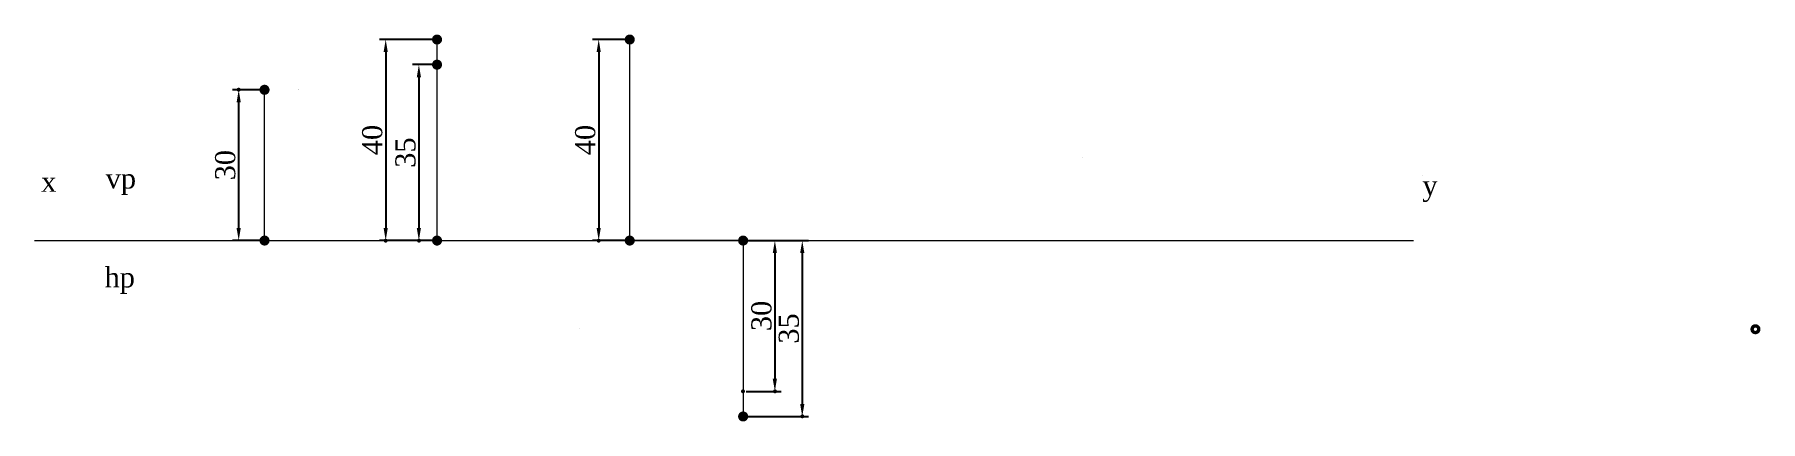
# Paper-space layout 'Layout1' of a CAD drawing. Header units: millimetres. Extents: x 2 to 345, y 61 to 138.
import ezdxf

# ---------------------------------------------------------------- set-up
doc = ezdxf.new("R2010")
doc.units = ezdxf.units.MM
doc.layers.add('visible line', color=7, linetype='Continuous', lineweight=50, plot=False)
doc.layers.add('x y line', color=10, linetype='Continuous', lineweight=15)
doc.layers.add('y line', color=5, linetype='Continuous', lineweight=5)
doc.styles.get("Standard").update_dxf_attribs({"font": 'times.ttf', "height": 4})
doc.dimstyles.new('ISO-25', dxfattribs={"dimtxt": 4, "dimasz": 2.5, "dimexe": 1.25, "dimexo": 0.625, "dimtad": 1, "dimtoh": 1, "dimtxsty": 'Standard', "dimcen": 2.5, "dimadec": 0, "dimazin": 0, "dimtfac": 1, "dimtmove": 0, "dimatfit": 3, "dimfxl": 1, "dimarcsym": 0})

# ---------------------------------------------------------------- blocks, each defined once
blk = doc.blocks.new('*D0')
at = {"layer": 'visible line', "color": 0, "transparency": 16777216}
for p in [(42.25, 127.05), (47.39, 127.05), (47.39, 97.05)]:
    blk.add_point(p, dxfattribs=at)
at = {"layer": 'y line', "color": 0, "lineweight": -2, "transparency": 16777216}
for p, q in [((46.76, 127.05), (41, 127.05)), ((42.25, 99.55), (42.25, 124.55)), ((46.76, 97.05), (41, 97.05))]:
    blk.add_line(p, q, dxfattribs=at)
at = {"layer": 'y line', "color": 0, "transparency": 16777216}
for points in [[(41.83, 124.55), (42.67, 124.55), (42.25, 127.05)], [(41.83, 99.55), (42.67, 99.55), (42.25, 97.05)]]:
    blk.add_solid(points, dxfattribs=at)
at = {"layer": 'y line', "color": 0, "transparency": 16777216, "insert": (39.59, 112.05), "char_height": 4, "attachment_point": 5, "rotation": 90}
blk.add_mtext('30', dxfattribs=at)
blk = doc.blocks.new('*D1')
at = {"layer": 'visible line', "color": 0, "transparency": 16777216}
for p in [(81.7, 132.05), (78.09, 97.05), (81.7, 97.05)]:
    blk.add_point(p, dxfattribs=at)
at = {"layer": 'y line', "color": 0, "lineweight": -2, "transparency": 16777216}
for p, q in [((81.07, 132.05), (76.84, 132.05)), ((78.09, 129.55), (78.09, 99.55)), ((81.07, 97.05), (76.84, 97.05))]:
    blk.add_line(p, q, dxfattribs=at)
at = {"layer": 'y line', "color": 0, "transparency": 16777216}
for points in [[(77.67, 129.55), (78.5, 129.55), (78.09, 132.05)], [(77.67, 99.55), (78.5, 99.55), (78.09, 97.05)]]:
    blk.add_solid(points, dxfattribs=at)
at = {"layer": 'y line', "color": 0, "transparency": 16777216, "insert": (75.43, 114.55), "char_height": 4, "attachment_point": 5, "rotation": 90}
blk.add_mtext('35', dxfattribs=at)
blk = doc.blocks.new('*D2')
at = {"layer": 'visible line', "color": 0, "transparency": 16777216}
for p in [(81.7, 137.05), (71.49, 97.05), (81.7, 97.05)]:
    blk.add_point(p, dxfattribs=at)
at = {"layer": 'y line', "color": 0, "lineweight": -2, "transparency": 16777216}
for p, q in [((81.07, 137.05), (70.24, 137.05)), ((71.49, 134.55), (71.49, 99.55)), ((81.07, 97.05), (70.24, 97.05))]:
    blk.add_line(p, q, dxfattribs=at)
at = {"layer": 'y line', "color": 0, "transparency": 16777216}
for points in [[(71.07, 134.55), (71.9, 134.55), (71.49, 137.05)], [(71.07, 99.55), (71.9, 99.55), (71.49, 97.05)]]:
    blk.add_solid(points, dxfattribs=at)
at = {"layer": 'y line', "color": 0, "transparency": 16777216, "insert": (68.83, 117.05), "char_height": 4, "attachment_point": 5, "rotation": 90}
blk.add_mtext('40', dxfattribs=at)
blk = doc.blocks.new('*D3')
at = {"layer": 'visible line', "color": 0, "transparency": 16777216}
for p in [(120.02, 137.05), (113.85, 97.05), (120.02, 97.05)]:
    blk.add_point(p, dxfattribs=at)
at = {"layer": 'y line', "color": 0, "lineweight": -2, "transparency": 16777216}
for p, q in [((119.4, 137.05), (112.6, 137.05)), ((113.85, 134.55), (113.85, 99.55)), ((119.4, 97.05), (112.6, 97.05))]:
    blk.add_line(p, q, dxfattribs=at)
at = {"layer": 'y line', "color": 0, "transparency": 16777216}
for points in [[(113.43, 134.55), (114.27, 134.55), (113.85, 137.05)], [(113.43, 99.55), (114.27, 99.55), (113.85, 97.05)]]:
    blk.add_solid(points, dxfattribs=at)
at = {"layer": 'y line', "color": 0, "transparency": 16777216, "insert": (111.19, 117.05), "char_height": 4, "attachment_point": 5, "rotation": 90}
blk.add_mtext('40', dxfattribs=at)
blk = doc.blocks.new('*D4')
at = {"layer": 'visible line', "color": 0, "transparency": 16777216}
for p in [(142.58, 97.05), (142.58, 67.05), (148.89, 67.05)]:
    blk.add_point(p, dxfattribs=at)
at = {"layer": 'y line', "color": 0, "lineweight": -2, "transparency": 16777216}
for p, q in [((143.2, 97.05), (150.14, 97.05)), ((148.89, 94.55), (148.89, 69.55)), ((143.2, 67.05), (150.14, 67.05))]:
    blk.add_line(p, q, dxfattribs=at)
at = {"layer": 'y line', "color": 0, "transparency": 16777216}
for points in [[(148.47, 94.55), (149.3, 94.55), (148.89, 97.05)], [(148.47, 69.55), (149.3, 69.55), (148.89, 67.05)]]:
    blk.add_solid(points, dxfattribs=at)
at = {"layer": 'y line', "color": 0, "transparency": 16777216, "insert": (146.23, 82.05), "char_height": 4, "attachment_point": 5, "rotation": 90}
blk.add_mtext('30', dxfattribs=at)
blk = doc.blocks.new('*D5')
at = {"layer": 'visible line', "color": 0, "transparency": 16777216}
for p in [(142.58, 97.05), (142.58, 62.05), (154.34, 62.05)]:
    blk.add_point(p, dxfattribs=at)
at = {"layer": 'y line', "color": 0, "lineweight": -2, "transparency": 16777216}
for p, q in [((143.2, 97.05), (155.59, 97.05)), ((154.34, 94.55), (154.34, 64.55)), ((143.2, 62.05), (155.59, 62.05))]:
    blk.add_line(p, q, dxfattribs=at)
at = {"layer": 'y line', "color": 0, "transparency": 16777216}
for points in [[(153.92, 94.55), (154.76, 94.55), (154.34, 97.05)], [(153.92, 64.55), (154.76, 64.55), (154.34, 62.05)]]:
    blk.add_solid(points, dxfattribs=at)
at = {"layer": 'y line', "color": 0, "transparency": 16777216, "insert": (151.68, 79.55), "char_height": 4, "attachment_point": 5, "rotation": 90}
blk.add_mtext('35', dxfattribs=at)

psp = doc.layouts.get("Layout1")

# ---------------------------------------------------------------- linework, layer by layer
at = {"layer": 'x y line'}
for p, q in [((210.077, 113.559), (210.077, 113.559)), ((210.077, 113.559), (210.077, 113.559)), ((277.679, 110.028), (277.679, 110.028)), ((277.679, 110.028), (277.679, 110.028)), ((1.642, 97.049), (275.882, 97.049))]:
    psp.add_line(p, q, dxfattribs=at)
at = {"layer": 'y line'}
for p, q in [((81.698, 132.049), (81.698, 137.049)), ((120.025, 97.049), (120.025, 137.049)), ((81.698, 97.049), (81.698, 132.049)), ((81.698, 132.049), (81.698, 132.049)), ((47.39, 97.049), (47.39, 127.049)), ((47.39, 127.049), (47.39, 127.049)), ((47.39, 127.049), (47.39, 127.049)), ((54.057, 127.049), (54.057, 127.049)), ((54.057, 127.049), (54.057, 127.049)), ((54.215, 127.044), (54.215, 127.044)), ((54.215, 127.044), (54.215, 127.044)), ((54.215, 127.044), (54.215, 127.044)), ((54.215, 127.044), (54.215, 127.044)), ((47.39, 97.049), (47.39, 97.049)), ((54.057, 97.049), (54.057, 97.049)), ((58.702, 97.049), (58.702, 97.049)), ((61.356, 97.049), (61.356, 97.049)), ((81.698, 97.049), (81.698, 97.049)), ((148.151, 97.049), (112.601, 97.049)), ((120.025, 97.049), (120.025, 97.049)), ((127.041, 97.049), (127.041, 97.049)), ((142.576, 97.049), (142.576, 97.049)), ((142.576, 97.049), (142.576, 67.049)), ((148.151, 97.049), (148.151, 97.049)), ((110.101, 79.549), (110.101, 79.549)), ((142.576, 67.049), (142.576, 62.049)), ((148.151, 62.049), (148.151, 62.049))]:
    psp.add_line(p, q, dxfattribs=at)
for points, const_width in [([(81.198, 137.049, 1), (82.198, 137.049, 1)], 1), ([(119.362, 137.049, 1), (120.688, 137.049, 1)], 0.674), ([(81.198, 132.049, 1), (82.198, 132.049, 1)], 1), ([(46.89, 127.049, 1), (47.89, 127.049, 1)], 1), ([(46.89, 97.049, 1), (47.89, 97.049, 1)], 1), ([(81.198, 97.049, 1), (82.198, 97.049, 1)], 1), ([(119.362, 97.049, 1), (120.688, 97.049, 1)], 0.674), ([(141.913, 97.049, 1), (143.239, 97.049, 1)], 0.674), ([(343.253, 79.409, 1), (344.579, 79.409, 1)], 0.674), ([(141.913, 62.049, 1), (143.239, 62.049, 1)], 0.674)]:
    psp.add_lwpolyline(points, format="xyb", close=True, dxfattribs=dict(at, const_width=const_width))

# ---------------------------------------------------------------- texts
at = {"layer": 'x y line', "char_height": 4, "attachment_point": 1}
for s, width, insert in [('vp', 9.28877, (15.797, 111.411)), ('x', 4.42322, (2.969, 110.748)), ('y', 5.72239, (277.679, 110.028)), ('hp', 11.05805, (15.576, 91.746))]:
    psp.add_mtext_dynamic_manual_height_columns(s, width=width, gutter_width=20, heights=[0], dxfattribs=dict(at, insert=insert))

# ---------------------------------------------------------------- dimensions: what is measured, and where the dimension line sits
at = {"layer": 'y line'}
for base, p1, p2, picture, middle in [((71.487, 97.049), (81.698, 137.049), (81.698, 97.049), '*D2', (68.827, 117.049)), ((113.851, 97.049), (120.025, 137.049), (120.025, 97.049), '*D3', (111.191, 117.049)), ((78.086, 97.049), (81.698, 132.049), (81.698, 97.049), '*D1', (75.427, 114.549)), ((42.251, 127.049), (47.39, 97.049), (47.39, 127.049), '*D0', (39.591, 112.049)), ((148.888, 67.049), (142.576, 97.049), (142.576, 67.049), '*D4', (146.229, 82.049)), ((154.34, 62.049), (142.576, 97.049), (142.576, 62.049), '*D5', (151.68, 79.549))]:
    dim = psp.add_linear_dim(base=base, p1=p1, p2=p2, angle=90, dimstyle='ISO-25', dxfattribs=at)
    dim.commit()
    dim.dimension.update_dxf_attribs({"geometry": picture, "text_midpoint": middle})

doc.saveas('drawing.dxf')
